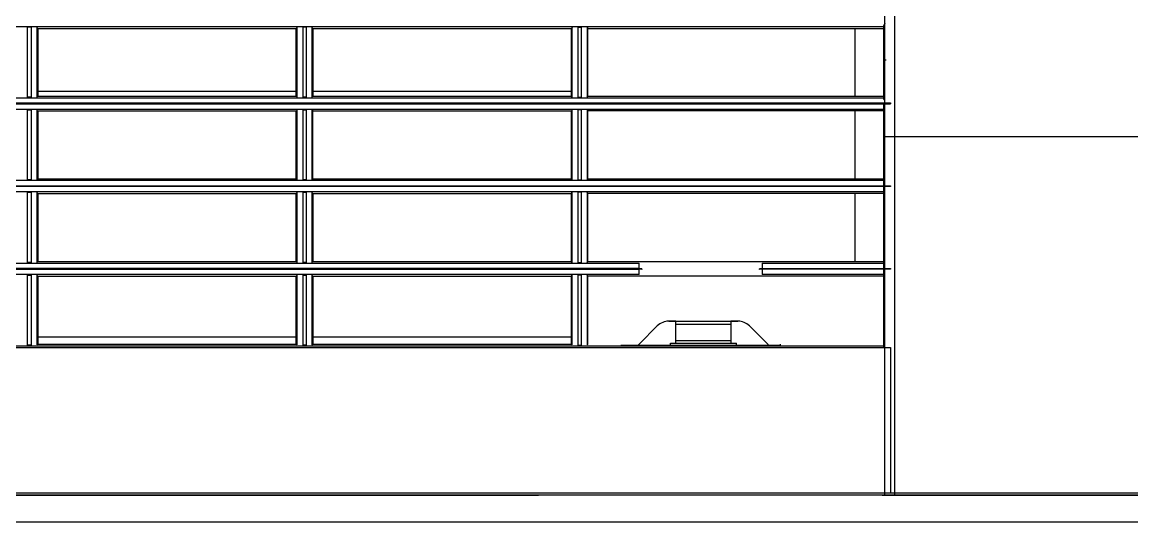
# Model space of a CAD drawing. Header units: centimetres. Extents: x 31 to 22766, y 238 to 3306.
# Drawn here: x 2660.14 to 2680.31, y 821.54 to 830.62 of the extents above; entities that cross this region are included whole.
import ezdxf
from ezdxf.xclip import XClip

# ---------------------------------------------------------------- set-up
doc = ezdxf.new("R2010")
doc.units = ezdxf.units.CM
doc.header["$XCLIPFRAME"] = 0
doc.linetypes.add('HIDDEN', pattern=[0.375, 0.25, -0.125])
doc.layers.add('00_BORDA_SIVA', color=5, linetype='Continuous', lineweight=25)

# ---------------------------------------------------------------- blocks, each defined once
blk = doc.blocks.new('DUVAR PLANI')
at = {"layer": '00_BORDA_SIVA', "color": 251, "linetype": 'HIDDEN', "ltscale": 50}
blk.add_line((36935.638, 5342.619), (37085.638, 5342.619), dxfattribs=at)
blk = doc.blocks.new('fxaq 7.1 kw iç ünite')
at = {"color": 7, "linetype": 'Continuous', "true_color": 0xffffff}
for p, q in [((12691.404, 4111.579), (12597.465, 4111.579)), ((12598.404, 4111.093), (12700.404, 4111.093)), ((12700.404, 4111.05), (12598.404, 4111.05)), ((12602.929, 4092.074), (12602.929, 4111.093)), ((12603.004, 4108.407), (12603.004, 4111.05)), ((12603.104, 4111.093), (12603.104, 4092.179)), ((12685.604, 4108.407), (12603.004, 4108.407)), ((12603.129, 4106.984), (12603.129, 4108.407)), ((12685.479, 4108.377), (12603.129, 4108.377)), ((12605.004, 4108.367), (12605.004, 4108.346)), ((12607.904, 4108.367), (12605.004, 4108.367)), ((12605.242, 4108.341), (12605.567, 4108.017)), ((12605.804, 4108.367), (12605.804, 4108.329)), ((12607.004, 4108.329), (12605.804, 4108.329)), ((12605.904, 4107.931), (12605.904, 4108.329)), ((12606.904, 4108.329), (12606.904, 4107.931)), ((12607.004, 4108.367), (12607.004, 4108.329)), ((12607.242, 4108.017), (12607.567, 4108.341)), ((12608.52, 4108.362), (12608.504, 4108.346)), ((12608.504, 4108.346), (12608.504, 4107.112)), ((12608.52, 4107.096), (12608.52, 4108.362)), ((12608.689, 4108.367), (12608.62, 4108.367)), ((12608.62, 4108.367), (12608.62, 4107.092)), ((12608.689, 4107.092), (12608.689, 4108.367)), ((12608.788, 4108.362), (12608.788, 4107.096)), ((12608.788, 4108.362), (12608.804, 4108.346)), ((12608.804, 4108.346), (12608.804, 4107.112)), ((12613.505, 4108.346), (12608.804, 4108.346)), ((12613.52, 4108.362), (12613.504, 4108.346)), ((12613.504, 4108.346), (12613.504, 4108.346)), ((12613.504, 4107.113), (12613.504, 4108.346)), ((12613.52, 4107.096), (12613.52, 4108.362)), ((12613.62, 4108.367), (12613.62, 4107.092)), ((12613.62, 4108.367), (12613.689, 4108.367)), ((12613.689, 4107.092), (12613.689, 4108.367)), ((12613.788, 4108.362), (12613.805, 4108.346)), ((12613.788, 4108.362), (12613.788, 4107.096)), ((12613.805, 4108.346), (12613.805, 4108.346)), ((12618.504, 4108.346), (12613.805, 4108.346)), ((12613.805, 4108.346), (12613.805, 4107.113)), ((12618.504, 4108.346), (12618.52, 4108.362)), ((12618.504, 4107.112), (12618.504, 4108.346)), ((12618.52, 4107.096), (12618.52, 4108.362)), ((12618.62, 4108.367), (12618.62, 4107.092)), ((12618.62, 4108.367), (12618.689, 4108.367)), ((12618.689, 4108.367), (12618.689, 4107.092)), ((12606.904, 4108.279), (12605.904, 4108.279)), ((12608.804, 4108.22), (12613.505, 4108.22)), ((12613.805, 4108.22), (12618.504, 4108.22)), ((12605.74, 4107.931), (12605.904, 4107.931)), ((12607.03, 4107.929), (12605.779, 4107.929)), ((12605.904, 4107.992), (12606.904, 4107.992)), ((12606.904, 4107.931), (12607.069, 4107.931)), ((12603.129, 4107.112), (12608.504, 4107.112)), ((12603.129, 4107.084), (12605.337, 4107.084)), ((12605.337, 4106.984), (12605.337, 4107.084)), ((12607.572, 4107.084), (12607.572, 4106.984)), ((12607.572, 4107.084), (12646.237, 4107.084)), ((12608.504, 4107.112), (12608.52, 4107.096)), ((12608.62, 4107.092), (12608.689, 4107.092)), ((12608.804, 4107.112), (12608.788, 4107.096)), ((12613.505, 4107.112), (12608.804, 4107.112)), ((12613.504, 4107.112), (12613.504, 4107.113)), ((12613.504, 4107.113), (12613.52, 4107.096)), ((12613.689, 4107.092), (12613.62, 4107.092)), ((12613.805, 4107.113), (12613.788, 4107.096)), ((12613.805, 4107.112), (12613.805, 4107.113)), ((12618.504, 4107.112), (12613.805, 4107.112)), ((12618.52, 4107.096), (12618.504, 4107.112)), ((12618.689, 4107.092), (12618.62, 4107.092)), ((12603.004, 4106.984), (12605.337, 4106.984)), ((12603.004, 4106.974), (12603.004, 4106.984)), ((12605.338, 4106.974), (12603.004, 4106.974)), ((12603.129, 4105.479), (12603.129, 4106.974)), ((12605.338, 4106.874), (12603.129, 4106.874)), ((12605.337, 4106.984), (12605.386, 4106.989)), ((12605.338, 4106.974), (12605.337, 4106.984)), ((12605.338, 4106.974), (12605.387, 4106.978)), ((12605.338, 4106.874), (12605.338, 4106.974)), ((12605.386, 4106.989), (12605.387, 4106.978)), ((12607.522, 4106.978), (12607.523, 4106.989)), ((12607.522, 4106.978), (12607.571, 4106.974)), ((12607.523, 4106.989), (12607.572, 4106.984)), ((12607.572, 4106.984), (12607.571, 4106.974)), ((12607.571, 4106.974), (12646.238, 4106.974)), ((12607.571, 4106.974), (12607.571, 4106.874)), ((12646.238, 4106.874), (12607.571, 4106.874)), ((12646.237, 4106.984), (12607.572, 4106.984)), ((12608.504, 4106.845), (12603.129, 4106.845)), ((12603.654, 4105.608), (12603.654, 4106.845)), ((12608.52, 4106.861), (12608.504, 4106.845)), ((12608.504, 4106.845), (12608.504, 4105.608)), ((12608.52, 4105.592), (12608.52, 4106.861)), ((12608.689, 4106.866), (12608.62, 4106.866)), ((12608.62, 4106.866), (12608.62, 4105.587)), ((12608.689, 4105.587), (12608.689, 4106.866)), ((12608.788, 4106.861), (12608.804, 4106.845)), ((12608.788, 4106.861), (12608.788, 4105.592)), ((12608.804, 4106.845), (12608.804, 4105.608)), ((12613.505, 4106.845), (12608.804, 4106.845)), ((12613.52, 4106.861), (12613.504, 4106.845)), ((12613.504, 4106.845), (12613.504, 4106.845)), ((12613.504, 4105.608), (12613.504, 4106.845)), ((12613.52, 4105.592), (12613.52, 4106.861)), ((12613.62, 4106.866), (12613.689, 4106.866)), ((12613.62, 4106.866), (12613.62, 4105.587)), ((12613.689, 4105.587), (12613.689, 4106.866)), ((12613.788, 4106.861), (12613.788, 4105.592)), ((12613.788, 4106.861), (12613.805, 4106.845)), ((12618.504, 4106.845), (12613.805, 4106.845)), ((12613.805, 4106.845), (12613.805, 4105.608)), ((12613.805, 4106.845), (12613.805, 4106.845)), ((12618.504, 4106.845), (12618.52, 4106.861)), ((12618.504, 4105.608), (12618.504, 4106.845)), ((12618.52, 4105.592), (12618.52, 4106.861)), ((12618.62, 4106.866), (12618.689, 4106.866)), ((12618.62, 4106.866), (12618.62, 4105.587)), ((12618.689, 4106.866), (12618.689, 4105.587)), ((12603.004, 4105.479), (12685.604, 4105.479)), ((12603.004, 4105.469), (12603.004, 4105.479)), ((12685.604, 4105.469), (12603.004, 4105.469)), ((12603.129, 4105.608), (12608.504, 4105.608)), ((12603.129, 4105.579), (12685.479, 4105.579)), ((12603.129, 4103.979), (12603.129, 4105.469)), ((12608.504, 4105.608), (12608.52, 4105.592)), ((12608.62, 4105.587), (12608.689, 4105.587)), ((12608.804, 4105.608), (12608.788, 4105.592)), ((12613.505, 4105.608), (12608.804, 4105.608)), ((12613.504, 4105.608), (12613.52, 4105.592)), ((12613.504, 4105.608), (12613.504, 4105.608)), ((12613.689, 4105.587), (12613.62, 4105.587)), ((12613.805, 4105.608), (12613.788, 4105.592)), ((12618.504, 4105.608), (12613.805, 4105.608)), ((12613.805, 4105.608), (12613.805, 4105.608)), ((12618.52, 4105.592), (12618.504, 4105.608)), ((12618.689, 4105.587), (12618.62, 4105.587)), ((12685.479, 4105.369), (12603.129, 4105.369)), ((12608.504, 4105.34), (12603.129, 4105.34)), ((12603.654, 4104.108), (12603.654, 4105.34)), ((12608.52, 4105.356), (12608.504, 4105.34)), ((12608.504, 4105.34), (12608.504, 4104.108)), ((12608.52, 4104.092), (12608.52, 4105.356)), ((12608.689, 4105.361), (12608.62, 4105.361)), ((12608.62, 4105.361), (12608.62, 4104.087)), ((12608.689, 4104.087), (12608.689, 4105.361)), ((12608.788, 4105.356), (12608.804, 4105.34)), ((12608.788, 4105.356), (12608.788, 4104.092)), ((12613.505, 4105.34), (12608.804, 4105.34)), ((12608.804, 4105.34), (12608.804, 4104.108)), ((12613.52, 4105.356), (12613.504, 4105.339)), ((12613.504, 4105.34), (12613.504, 4105.339)), ((12613.504, 4105.339), (12613.504, 4104.108)), ((12613.52, 4104.092), (12613.52, 4105.356)), ((12613.62, 4105.361), (12613.62, 4104.087)), ((12613.62, 4105.361), (12613.689, 4105.361)), ((12613.689, 4104.087), (12613.689, 4105.361)), ((12613.788, 4105.356), (12613.788, 4104.092)), ((12613.788, 4105.356), (12613.805, 4105.339)), ((12613.805, 4105.34), (12613.805, 4105.339)), ((12618.504, 4105.34), (12613.805, 4105.34)), ((12613.805, 4105.339), (12613.805, 4104.108)), ((12618.504, 4105.34), (12618.52, 4105.356)), ((12618.504, 4104.108), (12618.504, 4105.34)), ((12618.52, 4104.092), (12618.52, 4105.356)), ((12618.62, 4105.361), (12618.689, 4105.361)), ((12618.62, 4105.361), (12618.62, 4104.087)), ((12618.689, 4105.361), (12618.689, 4104.087)), ((12597.966, 4104.579), (12603.104, 4104.579)), ((12602.929, 4104.579), (12603.129, 4104.579)), ((12603.129, 4104.108), (12608.504, 4104.108)), ((12603.129, 4104.079), (12685.479, 4104.079)), ((12608.504, 4104.108), (12608.52, 4104.092)), ((12608.62, 4104.087), (12608.689, 4104.087)), ((12608.804, 4104.108), (12608.788, 4104.092)), ((12613.505, 4104.108), (12608.804, 4104.108)), ((12613.504, 4104.108), (12613.52, 4104.092)), ((12613.504, 4104.108), (12613.504, 4104.108)), ((12613.689, 4104.087), (12613.62, 4104.087)), ((12613.805, 4104.108), (12613.788, 4104.092)), ((12618.504, 4104.108), (12613.805, 4104.108)), ((12613.805, 4104.108), (12613.805, 4104.108)), ((12618.52, 4104.092), (12618.504, 4104.108)), ((12618.689, 4104.087), (12618.62, 4104.087)), ((12685.604, 4103.979), (12603.004, 4103.979)), ((12603.129, 4103.979), (12603.004, 4103.979)), ((12603.004, 4103.961), (12603.004, 4103.979)), ((12603.004, 4103.969), (12685.604, 4103.969)), ((12603.11, 4103.922), (12603.104, 4103.93)), ((12603.114, 4103.914), (12603.11, 4103.922)), ((12603.119, 4103.907), (12603.114, 4103.914)), ((12603.123, 4103.9), (12603.119, 4103.907)), ((12603.126, 4103.893), (12603.123, 4103.9)), ((12603.128, 4103.887), (12603.126, 4103.893)), ((12603.129, 4103.881), (12603.128, 4103.887)), ((12603.129, 4102.563), (12603.129, 4103.881)), ((12685.479, 4103.869), (12603.129, 4103.869)), ((12608.52, 4103.855), (12608.504, 4103.839)), ((12608.52, 4102.591), (12608.52, 4103.855)), ((12608.689, 4103.86), (12608.62, 4103.86)), ((12608.62, 4103.86), (12608.62, 4102.586)), ((12608.689, 4102.586), (12608.689, 4103.86)), ((12608.788, 4103.855), (12608.788, 4102.591)), ((12608.788, 4103.855), (12608.804, 4103.839)), ((12613.52, 4103.855), (12613.504, 4103.839)), ((12613.52, 4102.591), (12613.52, 4103.855)), ((12613.62, 4103.86), (12613.62, 4102.586)), ((12613.62, 4103.86), (12613.689, 4103.86)), ((12613.689, 4102.586), (12613.689, 4103.86)), ((12613.788, 4103.855), (12613.805, 4103.839)), ((12613.788, 4103.855), (12613.788, 4102.591)), ((12618.504, 4103.839), (12618.52, 4103.855)), ((12618.52, 4102.591), (12618.52, 4103.855)), ((12618.62, 4103.86), (12618.689, 4103.86)), ((12618.62, 4103.86), (12618.62, 4102.586)), ((12618.689, 4103.86), (12618.689, 4102.586)), ((12608.504, 4103.839), (12603.129, 4103.839)), ((12603.654, 4102.607), (12603.654, 4103.839)), ((12608.504, 4103.839), (12608.504, 4102.607)), ((12613.505, 4103.839), (12608.804, 4103.839)), ((12608.804, 4103.839), (12608.804, 4102.607)), ((12608.804, 4103.753), (12613.505, 4103.753)), ((12613.504, 4103.839), (12613.504, 4103.839)), ((12613.504, 4102.607), (12613.504, 4103.839)), ((12618.504, 4103.839), (12613.805, 4103.839)), ((12613.805, 4103.839), (12613.805, 4102.607)), ((12613.805, 4103.839), (12613.805, 4103.839)), ((12613.805, 4103.753), (12618.504, 4103.753)), ((12618.504, 4102.607), (12618.504, 4103.839)), ((12603.081, 4103.182), (12603.104, 4103.182)), ((12603.106, 4102.511), (12603.109, 4102.518)), ((12603.109, 4102.518), (12603.112, 4102.524)), ((12603.112, 4102.524), (12603.115, 4102.53)), ((12603.115, 4102.53), (12603.118, 4102.536)), ((12603.118, 4102.536), (12603.121, 4102.541)), ((12603.121, 4102.541), (12603.123, 4102.546)), ((12603.123, 4102.546), (12603.126, 4102.55)), ((12603.126, 4102.55), (12603.127, 4102.555)), ((12603.127, 4102.555), (12603.129, 4102.559)), ((12608.504, 4102.607), (12603.129, 4102.607)), ((12603.129, 4102.579), (12685.479, 4102.579)), ((12603.129, 4102.559), (12603.129, 4102.563)), ((12608.52, 4102.591), (12608.504, 4102.607)), ((12608.689, 4102.586), (12608.62, 4102.586)), ((12608.788, 4102.591), (12608.804, 4102.607)), ((12613.505, 4102.607), (12608.804, 4102.607)), ((12613.52, 4102.591), (12613.504, 4102.607)), ((12613.504, 4102.607), (12613.504, 4102.607)), ((12613.62, 4102.586), (12613.689, 4102.586)), ((12613.788, 4102.591), (12613.805, 4102.607)), ((12613.805, 4102.607), (12613.805, 4102.607)), ((12618.504, 4102.607), (12613.805, 4102.607)), ((12618.504, 4102.607), (12618.52, 4102.591)), ((12618.62, 4102.586), (12618.689, 4102.586))]:
    blk.add_line(p, q, dxfattribs=at)
for centre, start, end in [((12605.454, 4108.553), 218.3911, 225), ((12607.354, 4108.553), 315, 321.6089), ((12605.779, 4108.229), 225, 270), ((12607.03, 4108.229), 270, 315)]:
    blk.add_arc(centre, 0.3, start, end, dxfattribs=at)
blk = doc.blocks.new('G$CCD2FF134')
at = {"rotation": 180}
blk.add_blockref('fxaq 7.1 kw iç ünite', (11571.904, 2661.093), dxfattribs=at)

msp = doc.modelspace()

# ---------------------------------------------------------------- block references
ref = msp.add_blockref('G$CCD2FF134', (3707.025, 2272.025))
XClip(ref).set_block_clipping_path([(-3470.0000000001, -1889.9999999982), (349.9999999999, 300.0000000019)])
msp.add_blockref('DUVAR PLANI', (-34278.613, -4520.594))

doc.saveas('drawing.dxf')
